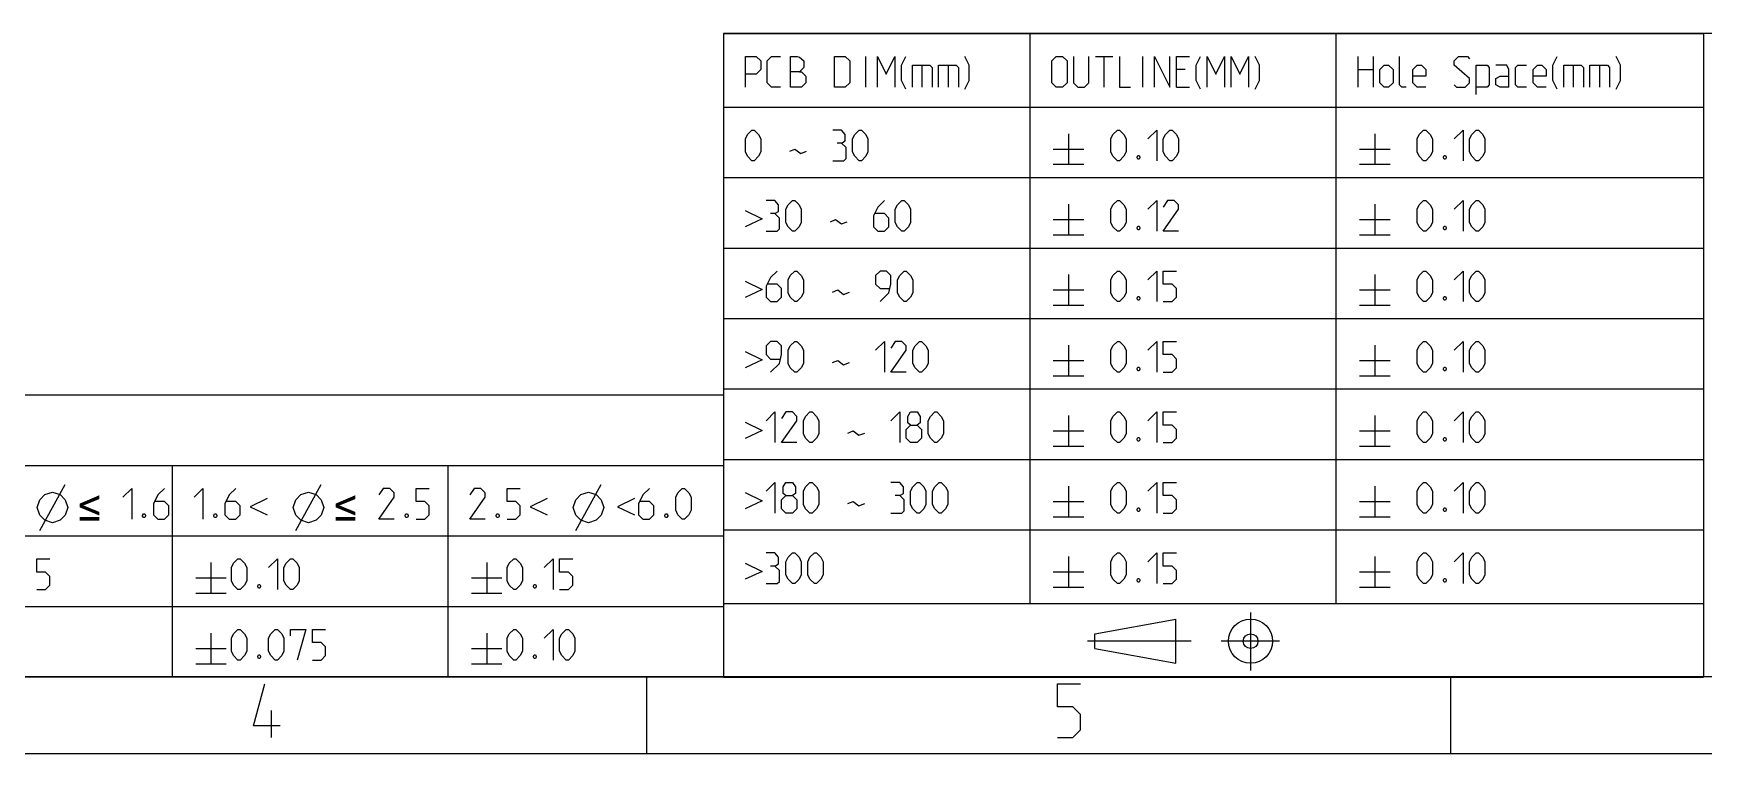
# Model space of a CAD drawing. Header units: millimetres. Extents: x 0 to 420, y 0 to 297.
# Drawn here: x 169.9 to 279, y 0 to 47 of the extents above; entities that cross this region are included whole.
import ezdxf

# ---------------------------------------------------------------- set-up
doc = ezdxf.new("R2010")
doc.units = ezdxf.units.MM
doc.header["$LTSCALE"] = 23.1
doc.linetypes.add('CENTER', pattern=[0.6, 0.375, -0.075, 0.075, -0.075])
doc.layers.get('0').update_dxf_attribs({"linetype": 'CONTINUOUS'})
doc.layers.add('DEFAULT_1', color=7, linetype='CENTER')

# ---------------------------------------------------------------- blocks, each defined once
blk = doc.blocks.new('1ST_ANG_BL0', base_point=(245.04, 7.32))
at = {"color": 7}
for p, q in [((239.26, 7.82), (244.54, 8.78)), ((244.54, 5.9), (244.54, 8.78)), ((239.26, 6.86), (239.26, 7.82)), ((239.26, 6.86), (244.54, 5.9))]:
    blk.add_line(p, q, dxfattribs=at)
for radius in [1.44, 0.48]:
    blk.add_circle((249.42, 7.34), radius, dxfattribs=at)
at = {"layer": 'DEFAULT_1', "color": 2, "linetype": 'CENTER'}
for p, q in [((249.42, 9.22), (249.42, 5.42)), ((245.55, 7.34), (238.78, 7.34)), ((251.3, 7.34), (247.5, 7.34))]:
    blk.add_line(p, q, dxfattribs=at)

msp = doc.modelspace()

# ---------------------------------------------------------------- linework, layer by layer
at = {"color": 2}
for p, q in [((214.9964, 46.9943), (278.9964, 46.9943)), ((214.9964, 46.9943), (214.9964, 4.9943)), ((234.9964, 46.9943), (234.9964, 9.7943)), ((254.9964, 46.9943), (254.9964, 9.7943)), ((278.9964, 46.9943), (278.9964, 4.9943)), ((224.2916, 43.4943), (224.2916, 45.4943)), ((227.9583, 44.9229), (227.9583, 43.4943)), ((229.6726, 44.9229), (229.6726, 43.4943)), ((239.2916, 45.4943), (240.4345, 45.4943)), ((239.8631, 43.4943), (239.8631, 45.4943)), ((242.3869, 43.4943), (242.3869, 45.4943)), ((256.4345, 43.4943), (256.4345, 45.4943)), ((257.4345, 45.4943), (257.4345, 43.4943)), ((270.4821, 44.9229), (270.4821, 43.4943)), ((272.1964, 44.9229), (272.1964, 43.4943)), ((245.1488, 44.6372), (244.5774, 44.6372)), ((256.4345, 44.6372), (257.4345, 44.6372)), ((244.5774, 43.4943), (245.4345, 43.4943)), ((214.9964, 42.1943), (278.9964, 42.1943)), ((237.5297, 40.4562), (237.5297, 38.4562)), ((257.5297, 40.4562), (257.5297, 38.4562)), ((236.5297, 39.4562), (238.5297, 39.4562)), ((256.5297, 39.4562), (258.5297, 39.4562)), ((236.5297, 38.4562), (238.5297, 38.4562)), ((256.5297, 38.4562), (258.5297, 38.4562)), ((214.9964, 37.5943), (278.9964, 37.5943)), ((237.5297, 35.8562), (237.5297, 33.8562)), ((257.5297, 35.8562), (257.5297, 33.8562)), ((236.5297, 34.8562), (238.5297, 34.8562)), ((236.5297, 33.8562), (238.5297, 33.8562)), ((256.5297, 34.8562), (258.5297, 34.8562)), ((256.5297, 33.8562), (258.5297, 33.8562)), ((214.9964, 32.9943), (278.9964, 32.9943)), ((237.5297, 31.2562), (237.5297, 29.2562)), ((257.5297, 31.2562), (257.5297, 29.2562)), ((236.5297, 30.2562), (238.5297, 30.2562)), ((256.5297, 30.2562), (258.5297, 30.2562)), ((214.9964, 28.3943), (278.9964, 28.3943)), ((236.5297, 29.2562), (238.5297, 29.2562)), ((256.5297, 29.2562), (258.5297, 29.2562)), ((237.5297, 26.6562), (237.5297, 24.6562)), ((257.5297, 26.6562), (257.5297, 24.6562)), ((236.5297, 25.6562), (238.5297, 25.6562)), ((256.5297, 25.6562), (258.5297, 25.6562)), ((236.5297, 24.6562), (238.5297, 24.6562)), ((256.5297, 24.6562), (258.5297, 24.6562)), ((128.0105, 23.4059), (215.0105, 23.4059)), ((214.9964, 23.7943), (278.9964, 23.7943)), ((215.0105, 23.4059), (215.0105, 5.0059)), ((237.5297, 22.0562), (237.5297, 20.0562)), ((257.5297, 22.0562), (257.5297, 20.0562)), ((236.5297, 21.0562), (238.5297, 21.0562)), ((256.5297, 21.0562), (258.5297, 21.0562)), ((236.5297, 20.0562), (238.5297, 20.0562)), ((256.5297, 20.0562), (258.5297, 20.0562)), ((128.0105, 18.8059), (215.0105, 18.8059)), ((179.0105, 18.8059), (179.0105, 5.0059)), ((197.0105, 18.8059), (197.0105, 5.0059)), ((214.9964, 19.1943), (278.9964, 19.1943)), ((170.3582, 14.5678), (172.0248, 17.5678)), ((187.0724, 14.5678), (188.7391, 17.5678)), ((205.3581, 14.5678), (207.0248, 17.5678)), ((237.5297, 17.4562), (237.5297, 15.4562)), ((257.5297, 17.4562), (257.5297, 15.4562)), ((236.5297, 16.4562), (238.5297, 16.4562)), ((256.5297, 16.4562), (258.5297, 16.4562)), ((236.5297, 15.4562), (238.5297, 15.4562)), ((256.5297, 15.4562), (258.5297, 15.4562)), ((128.0105, 14.2059), (215.0105, 14.2059)), ((214.9964, 14.5943), (278.9964, 14.5943)), ((181.5439, 12.4678), (181.5439, 10.4678)), ((199.5439, 12.4678), (199.5439, 10.4678)), ((237.5297, 12.8562), (237.5297, 10.8562)), ((257.5297, 12.8562), (257.5297, 10.8562)), ((180.5439, 11.4678), (182.5439, 11.4678)), ((198.5439, 11.4678), (200.5439, 11.4678)), ((236.5297, 11.8562), (238.5297, 11.8562)), ((256.5297, 11.8562), (258.5297, 11.8562)), ((180.5439, 10.4678), (182.5439, 10.4678)), ((198.5439, 10.4678), (200.5439, 10.4678)), ((236.5297, 10.8562), (238.5297, 10.8562)), ((256.5297, 10.8562), (258.5297, 10.8562)), ((128.0105, 9.6059), (215.0105, 9.6059)), ((214.9964, 9.7943), (278.9964, 9.7943)), ((181.5439, 7.8678), (181.5439, 5.8678)), ((199.5439, 7.8678), (199.5439, 5.8678)), ((180.5439, 6.8678), (182.5439, 6.8678)), ((198.5439, 6.8678), (200.5439, 6.8678)), ((180.5439, 5.8678), (182.5439, 5.8678)), ((198.5439, 5.8678), (200.5439, 5.8678)), ((128.0105, 5.0059), (215.0105, 5.0059)), ((210, 0), (210, 5)), ((214.9964, 4.9943), (278.9964, 4.9943)), ((262.5, 0), (262.5, 5)), ((185.4853, 1.0553), (185.4853, 2.8053)), ((0, 0), (420, 0))]:
    msp.add_line(p, q, dxfattribs=at)
at = {"color": 7}
for p, q in [((415, 47), (215, 47)), ((215, 47), (215, 5)), ((415, 5), (25, 5))]:
    msp.add_line(p, q, dxfattribs=at)
at = {"color": 2}
for points in [[(216.4345, 43.4943), (216.4345, 45.4943), (217.1488, 45.4943), (217.4345, 45.2086), (217.4345, 44.6372), (217.1488, 44.3515), (216.4345, 44.3515)], [(218.7202, 43.4943), (218.1488, 43.4943), (217.8631, 43.78), (217.8631, 45.2086), (218.1488, 45.4943), (218.7202, 45.4943)], [(219.3869, 43.4943), (219.3869, 45.4943), (219.8154, 45.4943), (219.9583, 45.4467), (220.244, 45.2086), (220.244, 44.78), (219.9583, 44.4943), (219.3869, 44.4943)], [(222.244, 43.4943), (222.244, 45.4943), (222.9583, 45.4943), (223.244, 45.2086), (223.244, 43.78), (222.9583, 43.4943), (222.244, 43.4943)], [(225.0535, 43.4943), (225.0535, 45.4943), (225.625, 44.3515), (226.1964, 45.4943), (226.1964, 43.4943)], [(226.9107, 43.3515), (226.625, 43.9229), (226.625, 44.9229), (226.9107, 45.4943)], [(227.3393, 43.4943), (227.3393, 44.9229), (228.4821, 44.9229), (228.625, 44.78), (228.625, 43.4943)], [(229.0535, 43.4943), (229.0535, 44.9229), (230.1964, 44.9229), (230.3393, 44.78), (230.3393, 43.4943)], [(230.7678, 43.3515), (231.0535, 43.9229), (231.0535, 44.9229), (230.7678, 45.4943)], [(236.4345, 43.78), (236.4345, 45.2086), (236.7202, 45.4943), (237.1488, 45.4943), (237.4345, 45.2086), (237.4345, 43.78), (237.1488, 43.4943), (236.7202, 43.4943), (236.4345, 43.78)], [(237.8631, 45.4943), (237.8631, 43.78), (238.1488, 43.4943), (238.5774, 43.4943), (238.8631, 43.78), (238.8631, 45.4943)], [(240.8631, 45.4943), (240.8631, 43.4943), (241.5773, 43.4943)], [(243.1488, 43.4943), (243.1488, 45.4943), (244.1488, 43.4943), (244.1488, 45.4943)], [(244.5774, 43.4943), (244.5774, 45.4943), (245.4345, 45.4943)], [(246.1488, 43.3515), (245.8631, 43.9229), (245.8631, 44.9229), (246.1488, 45.4943)], [(246.5773, 43.4943), (246.5773, 45.4943), (247.1488, 44.3515), (247.7202, 45.4943), (247.7202, 43.4943)], [(248.1488, 43.4943), (248.1488, 45.4943), (248.7202, 44.3515), (249.2916, 45.4943), (249.2916, 43.4943)], [(249.7202, 43.3515), (250.0059, 43.9229), (250.0059, 44.9229), (249.7202, 45.4943)], [(257.8631, 43.78), (257.8631, 44.6372), (258.1488, 44.9229), (258.4345, 44.9229), (258.7202, 44.6372), (258.7202, 43.78), (258.4345, 43.4943), (258.1488, 43.4943), (257.8631, 43.78)], [(259.5774, 43.4943), (259.2916, 43.4943), (259.1488, 43.6372), (259.1488, 45.4943)], [(260.8631, 43.4943), (260.2916, 43.4943), (260.0059, 43.78), (260.0059, 44.6372), (260.2916, 44.9229), (260.5773, 44.9229), (260.8631, 44.6372), (260.8631, 44.2086), (260.0059, 44.2086)], [(262.7202, 43.6372), (262.8631, 43.4943), (263.4345, 43.4943), (263.7202, 43.78), (263.7202, 44.0658), (262.7202, 44.9229), (262.7202, 45.2086), (263.0059, 45.4943), (263.5774, 45.4943), (263.7202, 45.3515)], [(264.1488, 43.0181), (264.1488, 44.9229), (264.8631, 44.9229), (265.0059, 44.78), (265.0059, 43.6372), (264.8631, 43.4943), (264.1488, 43.4943)], [(266.2916, 43.4943), (266.2916, 44.6372), (266.1488, 44.9229), (265.4345, 44.9229)], [(267.4345, 43.4943), (266.8631, 43.4943), (266.7202, 43.6372), (266.7202, 44.78), (266.8631, 44.9229), (267.4345, 44.9229)], [(268.7202, 43.4943), (268.1488, 43.4943), (267.863, 43.78), (267.863, 44.6372), (268.1488, 44.9229), (268.4345, 44.9229), (268.7202, 44.6372), (268.7202, 44.2086), (267.863, 44.2086)], [(269.4345, 43.3515), (269.1488, 43.9229), (269.1488, 44.9229), (269.4345, 45.4943)], [(269.8631, 43.4943), (269.8631, 44.9229), (271.0059, 44.9229), (271.1488, 44.78), (271.1488, 43.4943)], [(271.5773, 43.4943), (271.5773, 44.9229), (272.7202, 44.9229), (272.8631, 44.78), (272.8631, 43.4943)], [(273.2916, 43.3515), (273.5773, 43.9229), (273.5773, 44.9229), (273.2916, 45.4943)], [(219.9583, 44.4943), (220.1011, 44.4943), (220.3869, 44.2086), (220.3869, 43.78), (220.1011, 43.4943), (219.3869, 43.4943)], [(266.2916, 43.4943), (265.7202, 43.4943), (265.4345, 43.6372), (265.4345, 44.0658), (265.7202, 44.2086), (266.2916, 44.2086)], [(216.4345, 39.2658), (216.4345, 40.1229), (216.5773, 40.4086), (216.8631, 40.6943), (217.0059, 40.6943), (217.2916, 40.4086), (217.4345, 40.1229), (217.4345, 39.2658), (217.2916, 38.98), (217.0059, 38.6943), (216.8631, 38.6943), (216.5773, 38.98), (216.4345, 39.2658)], [(222.7202, 39.8372), (222.9583, 39.98), (222.9583, 40.4086), (222.7202, 40.6943), (222.1488, 40.6943)], [(223.4345, 39.2658), (223.4345, 40.1229), (223.5774, 40.4086), (223.8631, 40.6943), (224.0059, 40.6943), (224.2916, 40.4086), (224.4345, 40.1229), (224.4345, 39.2658), (224.2916, 38.98), (224.0059, 38.6943), (223.8631, 38.6943), (223.5774, 38.98), (223.4345, 39.2658)], [(240.2916, 39.2658), (240.2916, 40.1229), (240.4345, 40.4086), (240.7202, 40.6943), (240.8631, 40.6943), (241.1488, 40.4086), (241.2916, 40.1229), (241.2916, 39.2658), (241.1488, 38.98), (240.8631, 38.6943), (240.7202, 38.6943), (240.4345, 38.98), (240.2916, 39.2658)], [(242.7202, 40.1229), (243.2916, 40.6943), (243.2916, 38.6943)], [(243.7202, 39.2658), (243.7202, 40.1229), (243.8631, 40.4086), (244.1488, 40.6943), (244.2916, 40.6943), (244.5774, 40.4086), (244.7202, 40.1229), (244.7202, 39.2658), (244.5774, 38.98), (244.2916, 38.6943), (244.1488, 38.6943), (243.8631, 38.98), (243.7202, 39.2658)], [(260.2916, 39.2658), (260.2916, 40.1229), (260.4345, 40.4086), (260.7202, 40.6943), (260.8631, 40.6943), (261.1488, 40.4086), (261.2916, 40.1229), (261.2916, 39.2658), (261.1488, 38.98), (260.8631, 38.6943), (260.7202, 38.6943), (260.4345, 38.98), (260.2916, 39.2658)], [(262.7202, 40.1229), (263.2916, 40.6943), (263.2916, 38.6943)], [(263.7202, 39.2658), (263.7202, 40.1229), (263.8631, 40.4086), (264.1488, 40.6943), (264.2916, 40.6943), (264.5773, 40.4086), (264.7202, 40.1229), (264.7202, 39.2658), (264.5773, 38.98), (264.2916, 38.6943), (264.1488, 38.6943), (263.8631, 38.98), (263.7202, 39.2658)], [(219.3393, 39.3134), (219.6726, 39.4562), (220.0535, 39.1705), (220.4345, 39.3134)], [(222.1488, 38.6943), (222.8631, 38.6943), (223.0059, 38.8372), (223.0059, 39.5515), (222.7202, 39.8372), (222.4345, 39.8372)], [(242.1488, 39.0277), (242.1964, 38.9324), (242.1964, 38.8848), (242.1488, 38.7896), (242.0535, 38.7896), (242.0059, 38.8848), (242.0059, 38.9324), (242.0535, 39.0277), (242.1488, 39.0277)], [(262.1488, 39.0277), (262.1964, 38.9324), (262.1964, 38.8848), (262.1488, 38.7896), (262.0535, 38.7896), (262.0059, 38.8848), (262.0059, 38.9324), (262.0535, 39.0277), (262.1488, 39.0277)], [(218.3678, 35.2372), (218.6059, 35.38), (218.6059, 35.8086), (218.3678, 36.0943), (217.7964, 36.0943)], [(219.0821, 34.6658), (219.0821, 35.5229), (219.225, 35.8086), (219.5107, 36.0943), (219.6535, 36.0943), (219.9392, 35.8086), (220.0821, 35.5229), (220.0821, 34.6658), (219.9392, 34.38), (219.6535, 34.0943), (219.5107, 34.0943), (219.225, 34.38), (219.0821, 34.6658)], [(225.5107, 36.0943), (225.0821, 35.6658), (224.7964, 35.0943), (224.7964, 34.38), (225.0821, 34.0943), (225.5107, 34.0943), (225.7964, 34.38), (225.7964, 34.9515), (225.5107, 35.2372), (224.8916, 35.2372)], [(226.225, 34.6658), (226.225, 35.5229), (226.3678, 35.8086), (226.6535, 36.0943), (226.7964, 36.0943), (227.0821, 35.8086), (227.225, 35.5229), (227.225, 34.6658), (227.0821, 34.38), (226.7964, 34.0943), (226.6535, 34.0943), (226.3678, 34.38), (226.225, 34.6658)], [(240.2916, 34.6658), (240.2916, 35.5229), (240.4345, 35.8086), (240.7202, 36.0943), (240.8631, 36.0943), (241.1488, 35.8086), (241.2916, 35.5229), (241.2916, 34.6658), (241.1488, 34.38), (240.8631, 34.0943), (240.7202, 34.0943), (240.4345, 34.38), (240.2916, 34.6658)], [(242.7202, 35.5229), (243.2916, 36.0943), (243.2916, 34.0943)], [(244.7202, 34.0943), (243.7202, 34.0943), (244.7202, 35.5229), (244.7202, 35.8086), (244.4345, 36.0943), (244.0059, 36.0943), (243.7202, 35.6658)], [(260.2916, 34.6658), (260.2916, 35.5229), (260.4345, 35.8086), (260.7202, 36.0943), (260.8631, 36.0943), (261.1488, 35.8086), (261.2916, 35.5229), (261.2916, 34.6658), (261.1488, 34.38), (260.8631, 34.0943), (260.7202, 34.0943), (260.4345, 34.38), (260.2916, 34.6658)], [(262.7202, 35.5229), (263.2916, 36.0943), (263.2916, 34.0943)], [(263.7202, 34.6658), (263.7202, 35.5229), (263.8631, 35.8086), (264.1488, 36.0943), (264.2916, 36.0943), (264.5773, 35.8086), (264.7202, 35.5229), (264.7202, 34.6658), (264.5773, 34.38), (264.2916, 34.0943), (264.1488, 34.0943), (263.8631, 34.38), (263.7202, 34.6658)], [(216.425, 35.4369), (217.5297, 34.8885), (216.425, 34.3724)], [(217.7964, 34.0943), (218.5107, 34.0943), (218.6535, 34.2372), (218.6535, 34.9515), (218.3678, 35.2372), (218.0821, 35.2372)], [(221.9869, 34.7134), (222.3202, 34.8562), (222.7012, 34.5705), (223.0821, 34.7134)], [(242.1488, 34.4277), (242.1964, 34.3324), (242.1964, 34.2848), (242.1488, 34.1896), (242.0535, 34.1896), (242.0059, 34.2848), (242.0059, 34.3324), (242.0535, 34.4277), (242.1488, 34.4277)], [(262.1488, 34.4277), (262.1964, 34.3324), (262.1964, 34.2848), (262.1488, 34.1896), (262.0535, 34.1896), (262.0059, 34.2848), (262.0059, 34.3324), (262.0535, 34.4277), (262.1488, 34.4277)], [(216.425, 30.8369), (217.5297, 30.2885), (216.425, 29.7724)], [(218.5107, 31.4943), (218.0821, 31.0658), (217.7964, 30.4943), (217.7964, 29.78), (218.0821, 29.4943), (218.5107, 29.4943), (218.7964, 29.78), (218.7964, 30.3515), (218.5107, 30.6372), (217.8916, 30.6372)], [(219.225, 30.0658), (219.225, 30.9229), (219.3678, 31.2086), (219.6535, 31.4943), (219.7964, 31.4943), (220.0821, 31.2086), (220.225, 30.9229), (220.225, 30.0658), (220.0821, 29.78), (219.7964, 29.4943), (219.6535, 29.4943), (219.3678, 29.78), (219.225, 30.0658)], [(225.225, 29.4943), (225.7964, 30.0658), (225.9393, 30.6372), (225.9393, 31.2086), (225.6535, 31.4943), (225.225, 31.4943), (224.9392, 31.2086), (224.9392, 30.6372), (225.225, 30.3515), (225.844, 30.3515)], [(226.3678, 30.0658), (226.3678, 30.9229), (226.5107, 31.2086), (226.7964, 31.4943), (226.9392, 31.4943), (227.225, 31.2086), (227.3678, 30.9229), (227.3678, 30.0658), (227.225, 29.78), (226.9392, 29.4943), (226.7964, 29.4943), (226.5107, 29.78), (226.3678, 30.0658)], [(240.2916, 30.0658), (240.2916, 30.9229), (240.4345, 31.2086), (240.7202, 31.4943), (240.8631, 31.4943), (241.1488, 31.2086), (241.2916, 30.9229), (241.2916, 30.0658), (241.1488, 29.78), (240.8631, 29.4943), (240.7202, 29.4943), (240.4345, 29.78), (240.2916, 30.0658)], [(242.7202, 30.9229), (243.2916, 31.4943), (243.2916, 29.4943)], [(243.7202, 29.4943), (244.2916, 29.4943), (244.5774, 29.78), (244.5774, 30.3515), (244.2916, 30.6372), (243.7202, 30.6372), (243.7202, 31.4943), (244.5774, 31.4943)], [(260.2916, 30.0658), (260.2916, 30.9229), (260.4345, 31.2086), (260.7202, 31.4943), (260.8631, 31.4943), (261.1488, 31.2086), (261.2916, 30.9229), (261.2916, 30.0658), (261.1488, 29.78), (260.8631, 29.4943), (260.7202, 29.4943), (260.4345, 29.78), (260.2916, 30.0658)], [(262.7202, 30.9229), (263.2916, 31.4943), (263.2916, 29.4943)], [(263.7202, 30.0658), (263.7202, 30.9229), (263.8631, 31.2086), (264.1488, 31.4943), (264.2916, 31.4943), (264.5773, 31.2086), (264.7202, 30.9229), (264.7202, 30.0658), (264.5773, 29.78), (264.2916, 29.4943), (264.1488, 29.4943), (263.8631, 29.78), (263.7202, 30.0658)], [(222.1297, 30.1134), (222.4631, 30.2562), (222.844, 29.9705), (223.225, 30.1134)], [(242.1488, 29.8277), (242.1964, 29.7324), (242.1964, 29.6848), (242.1488, 29.5896), (242.0535, 29.5896), (242.0059, 29.6848), (242.0059, 29.7324), (242.0535, 29.8277), (242.1488, 29.8277)], [(262.1488, 29.8277), (262.1964, 29.7324), (262.1964, 29.6848), (262.1488, 29.5896), (262.0535, 29.5896), (262.0059, 29.6848), (262.0059, 29.7324), (262.0535, 29.8277), (262.1488, 29.8277)], [(216.425, 26.2369), (217.5297, 25.6885), (216.425, 25.1724)], [(218.0821, 24.8943), (218.6535, 25.4658), (218.7964, 26.0372), (218.7964, 26.6086), (218.5107, 26.8943), (218.0821, 26.8943), (217.7964, 26.6086), (217.7964, 26.0372), (218.0821, 25.7515), (218.7012, 25.7515)], [(219.225, 25.4658), (219.225, 26.3229), (219.3678, 26.6086), (219.6535, 26.8943), (219.7964, 26.8943), (220.0821, 26.6086), (220.225, 26.3229), (220.225, 25.4658), (220.0821, 25.18), (219.7964, 24.8943), (219.6535, 24.8943), (219.3678, 25.18), (219.225, 25.4658)], [(224.9392, 26.3229), (225.5107, 26.8943), (225.5107, 24.8943)], [(226.9392, 24.8943), (225.9393, 24.8943), (226.9392, 26.3229), (226.9392, 26.6086), (226.6535, 26.8943), (226.225, 26.8943), (225.9393, 26.4658)], [(227.3678, 25.4658), (227.3678, 26.3229), (227.5107, 26.6086), (227.7964, 26.8943), (227.9393, 26.8943), (228.225, 26.6086), (228.3678, 26.3229), (228.3678, 25.4658), (228.225, 25.18), (227.9393, 24.8943), (227.7964, 24.8943), (227.5107, 25.18), (227.3678, 25.4658)], [(240.2916, 25.4658), (240.2916, 26.3229), (240.4345, 26.6086), (240.7202, 26.8943), (240.8631, 26.8943), (241.1488, 26.6086), (241.2916, 26.3229), (241.2916, 25.4658), (241.1488, 25.18), (240.8631, 24.8943), (240.7202, 24.8943), (240.4345, 25.18), (240.2916, 25.4658)], [(242.7202, 26.3229), (243.2916, 26.8943), (243.2916, 24.8943)], [(243.7202, 24.8943), (244.2916, 24.8943), (244.5774, 25.18), (244.5774, 25.7515), (244.2916, 26.0372), (243.7202, 26.0372), (243.7202, 26.8943), (244.5774, 26.8943)], [(260.2916, 25.4658), (260.2916, 26.3229), (260.4345, 26.6086), (260.7202, 26.8943), (260.8631, 26.8943), (261.1488, 26.6086), (261.2916, 26.3229), (261.2916, 25.4658), (261.1488, 25.18), (260.8631, 24.8943), (260.7202, 24.8943), (260.4345, 25.18), (260.2916, 25.4658)], [(262.7202, 26.3229), (263.2916, 26.8943), (263.2916, 24.8943)], [(263.7202, 25.4658), (263.7202, 26.3229), (263.8631, 26.6086), (264.1488, 26.8943), (264.2916, 26.8943), (264.5773, 26.6086), (264.7202, 26.3229), (264.7202, 25.4658), (264.5773, 25.18), (264.2916, 24.8943), (264.1488, 24.8943), (263.8631, 25.18), (263.7202, 25.4658)], [(222.1297, 25.5134), (222.4631, 25.6562), (222.844, 25.3705), (223.225, 25.5134)], [(242.1488, 25.2277), (242.1964, 25.1324), (242.1964, 25.0848), (242.1488, 24.9896), (242.0535, 24.9896), (242.0059, 25.0848), (242.0059, 25.1324), (242.0535, 25.2277), (242.1488, 25.2277)], [(262.1488, 25.2277), (262.1964, 25.1324), (262.1964, 25.0848), (262.1488, 24.9896), (262.0535, 24.9896), (262.0059, 25.0848), (262.0059, 25.1324), (262.0535, 25.2277), (262.1488, 25.2277)], [(217.7964, 21.7229), (218.3678, 22.2943), (218.3678, 20.2943)], [(219.7964, 20.2943), (218.7964, 20.2943), (219.7964, 21.7229), (219.7964, 22.0086), (219.5107, 22.2943), (219.0821, 22.2943), (218.7964, 21.8658)], [(220.225, 20.8658), (220.225, 21.7229), (220.3678, 22.0086), (220.6535, 22.2943), (220.7964, 22.2943), (221.0821, 22.0086), (221.225, 21.7229), (221.225, 20.8658), (221.0821, 20.58), (220.7964, 20.2943), (220.6535, 20.2943), (220.3678, 20.58), (220.225, 20.8658)], [(225.9393, 21.7229), (226.5107, 22.2943), (226.5107, 20.2943)], [(227.225, 21.4372), (227.0345, 21.58), (227.0345, 22.0086), (227.225, 22.2943), (227.6535, 22.2943), (227.844, 22.0086), (227.844, 21.58), (227.6535, 21.4372), (227.9393, 21.1515), (227.9393, 20.58), (227.6535, 20.2943), (227.225, 20.2943), (226.9392, 20.58)], [(228.3678, 20.8658), (228.3678, 21.7229), (228.5107, 22.0086), (228.7964, 22.2943), (228.9392, 22.2943), (229.225, 22.0086), (229.3678, 21.7229), (229.3678, 20.8658), (229.225, 20.58), (228.9392, 20.2943), (228.7964, 20.2943), (228.5107, 20.58), (228.3678, 20.8658)], [(240.2916, 20.8658), (240.2916, 21.7229), (240.4345, 22.0086), (240.7202, 22.2943), (240.8631, 22.2943), (241.1488, 22.0086), (241.2916, 21.7229), (241.2916, 20.8658), (241.1488, 20.58), (240.8631, 20.2943), (240.7202, 20.2943), (240.4345, 20.58), (240.2916, 20.8658)], [(242.7202, 21.7229), (243.2916, 22.2943), (243.2916, 20.2943)], [(243.7202, 20.2943), (244.2916, 20.2943), (244.5774, 20.58), (244.5774, 21.1515), (244.2916, 21.4372), (243.7202, 21.4372), (243.7202, 22.2943), (244.5774, 22.2943)], [(260.2916, 20.8658), (260.2916, 21.7229), (260.4345, 22.0086), (260.7202, 22.2943), (260.8631, 22.2943), (261.1488, 22.0086), (261.2916, 21.7229), (261.2916, 20.8658), (261.1488, 20.58), (260.8631, 20.2943), (260.7202, 20.2943), (260.4345, 20.58), (260.2916, 20.8658)], [(262.7202, 21.7229), (263.2916, 22.2943), (263.2916, 20.2943)], [(263.7202, 20.8658), (263.7202, 21.7229), (263.8631, 22.0086), (264.1488, 22.2943), (264.2916, 22.2943), (264.5773, 22.0086), (264.7202, 21.7229), (264.7202, 20.8658), (264.5773, 20.58), (264.2916, 20.2943), (264.1488, 20.2943), (263.8631, 20.58), (263.7202, 20.8658)], [(216.425, 21.6369), (217.5297, 21.0885), (216.425, 20.5724)], [(223.1297, 20.9134), (223.4631, 21.0562), (223.844, 20.7705), (224.225, 20.9134)], [(226.9392, 20.58), (226.9392, 21.1515), (227.225, 21.4372), (227.6535, 21.4372)], [(242.1488, 20.6277), (242.1964, 20.5324), (242.1964, 20.4848), (242.1488, 20.3896), (242.0535, 20.3896), (242.0059, 20.4848), (242.0059, 20.5324), (242.0535, 20.6277), (242.1488, 20.6277)], [(262.1488, 20.6277), (262.1964, 20.5324), (262.1964, 20.4848), (262.1488, 20.3896), (262.0535, 20.3896), (262.0059, 20.4848), (262.0059, 20.5324), (262.0535, 20.6277), (262.1488, 20.6277)], [(217.7964, 17.1229), (218.3678, 17.6943), (218.3678, 15.6943)], [(219.0821, 16.8372), (218.8916, 16.98), (218.8916, 17.4086), (219.0821, 17.6943), (219.5107, 17.6943), (219.7011, 17.4086), (219.7011, 16.98), (219.5107, 16.8372), (219.7964, 16.5515), (219.7964, 15.98), (219.5107, 15.6943), (219.0821, 15.6943), (218.7964, 15.98)], [(220.225, 16.2658), (220.225, 17.1229), (220.3678, 17.4086), (220.6535, 17.6943), (220.7964, 17.6943), (221.0821, 17.4086), (221.225, 17.1229), (221.225, 16.2658), (221.0821, 15.98), (220.7964, 15.6943), (220.6535, 15.6943), (220.3678, 15.98), (220.225, 16.2658)], [(226.5107, 16.8372), (226.7488, 16.98), (226.7488, 17.4086), (226.5107, 17.6943), (225.9393, 17.6943)], [(227.225, 16.2658), (227.225, 17.1229), (227.3678, 17.4086), (227.6535, 17.6943), (227.7964, 17.6943), (228.0821, 17.4086), (228.225, 17.1229), (228.225, 16.2658), (228.0821, 15.98), (227.7964, 15.6943), (227.6535, 15.6943), (227.3678, 15.98), (227.225, 16.2658)], [(228.6535, 16.2658), (228.6535, 17.1229), (228.7964, 17.4086), (229.0821, 17.6943), (229.225, 17.6943), (229.5107, 17.4086), (229.6535, 17.1229), (229.6535, 16.2658), (229.5107, 15.98), (229.225, 15.6943), (229.0821, 15.6943), (228.7964, 15.98), (228.6535, 16.2658)], [(240.2916, 16.2658), (240.2916, 17.1229), (240.4345, 17.4086), (240.7202, 17.6943), (240.8631, 17.6943), (241.1488, 17.4086), (241.2916, 17.1229), (241.2916, 16.2658), (241.1488, 15.98), (240.8631, 15.6943), (240.7202, 15.6943), (240.4345, 15.98), (240.2916, 16.2658)], [(242.7202, 17.1229), (243.2916, 17.6943), (243.2916, 15.6943)], [(243.7202, 15.6943), (244.2916, 15.6943), (244.5774, 15.98), (244.5774, 16.5515), (244.2916, 16.8372), (243.7202, 16.8372), (243.7202, 17.6943), (244.5774, 17.6943)], [(260.2916, 16.2658), (260.2916, 17.1229), (260.4345, 17.4086), (260.7202, 17.6943), (260.8631, 17.6943), (261.1488, 17.4086), (261.2916, 17.1229), (261.2916, 16.2658), (261.1488, 15.98), (260.8631, 15.6943), (260.7202, 15.6943), (260.4345, 15.98), (260.2916, 16.2658)], [(262.7202, 17.1229), (263.2916, 17.6943), (263.2916, 15.6943)], [(263.7202, 16.2658), (263.7202, 17.1229), (263.8631, 17.4086), (264.1488, 17.6943), (264.2916, 17.6943), (264.5773, 17.4086), (264.7202, 17.1229), (264.7202, 16.2658), (264.5773, 15.98), (264.2916, 15.6943), (264.1488, 15.6943), (263.8631, 15.98), (263.7202, 16.2658)], [(170.1915, 16.0678), (170.3582, 16.5678), (170.6915, 16.9012), (171.1915, 17.0678), (171.6915, 16.9012), (172.0248, 16.5678), (172.1915, 16.0678), (172.0248, 15.5678), (171.6915, 15.2345), (171.1915, 15.0678), (170.6915, 15.2345), (170.3582, 15.5678), (170.1915, 16.0678)], [(175.7959, 16.7345), (176.3673, 17.3059), (176.3673, 15.3059)], [(178.5102, 17.3059), (178.0816, 16.8774), (177.7959, 16.3059), (177.7959, 15.5917), (178.0816, 15.3059), (178.5102, 15.3059), (178.7959, 15.5917), (178.7959, 16.1631), (178.5102, 16.4488), (177.8911, 16.4488)], [(180.4486, 16.7345), (181.0201, 17.3059), (181.0201, 15.3059)], [(183.1629, 17.3059), (182.7343, 16.8774), (182.4486, 16.3059), (182.4486, 15.5917), (182.7343, 15.3059), (183.1629, 15.3059), (183.4486, 15.5917), (183.4486, 16.1631), (183.1629, 16.4488), (182.5439, 16.4488)], [(185.2105, 16.6485), (184.1058, 16.1001), (185.2105, 15.584)], [(186.9058, 16.0678), (187.0724, 16.5678), (187.4058, 16.9012), (187.9058, 17.0678), (188.4058, 16.9012), (188.7391, 16.5678), (188.9058, 16.0678), (188.7391, 15.5678), (188.4058, 15.2345), (187.9058, 15.0678), (187.4058, 15.2345), (187.0724, 15.5678), (186.9058, 16.0678)], [(193.5102, 15.3059), (192.5102, 15.3059), (193.5102, 16.7345), (193.5102, 17.0202), (193.2245, 17.3059), (192.7959, 17.3059), (192.5102, 16.8774)], [(194.9387, 15.3059), (195.5102, 15.3059), (195.7959, 15.5917), (195.7959, 16.1631), (195.5102, 16.4488), (194.9387, 16.4488), (194.9387, 17.3059), (195.7959, 17.3059)], [(199.4486, 15.3059), (198.4486, 15.3059), (199.4486, 16.7345), (199.4486, 17.0202), (199.1629, 17.3059), (198.7343, 17.3059), (198.4486, 16.8774)], [(200.8772, 15.3059), (201.4486, 15.3059), (201.7343, 15.5917), (201.7343, 16.1631), (201.4486, 16.4488), (200.8772, 16.4488), (200.8772, 17.3059), (201.7343, 17.3059)], [(203.4962, 16.6485), (202.3915, 16.1001), (203.4962, 15.584)], [(205.1915, 16.0678), (205.3581, 16.5678), (205.6915, 16.9012), (206.1915, 17.0678), (206.6915, 16.9012), (207.0248, 16.5678), (207.1915, 16.0678), (207.0248, 15.5678), (206.6915, 15.2345), (206.1915, 15.0678), (205.6915, 15.2345), (205.3581, 15.5678), (205.1915, 16.0678)], [(209.1915, 16.6485), (208.0867, 16.1001), (209.1915, 15.584)], [(210.1724, 17.3059), (209.7439, 16.8774), (209.4581, 16.3059), (209.4581, 15.5917), (209.7439, 15.3059), (210.1724, 15.3059), (210.4582, 15.5917), (210.4582, 16.1631), (210.1724, 16.4488), (209.5534, 16.4488)], [(211.8867, 15.8774), (211.8867, 16.7345), (212.0296, 17.0202), (212.3153, 17.3059), (212.4582, 17.3059), (212.7439, 17.0202), (212.8867, 16.7345), (212.8867, 15.8774), (212.7439, 15.5917), (212.4582, 15.3059), (212.3153, 15.3059), (212.0296, 15.5917), (211.8867, 15.8774)], [(216.425, 17.0369), (217.5297, 16.4885), (216.425, 15.9724)], [(218.7964, 15.98), (218.7964, 16.5515), (219.0821, 16.8372), (219.5107, 16.8372)], [(223.1297, 16.3134), (223.4631, 16.4562), (223.844, 16.1705), (224.225, 16.3134)], [(225.9393, 15.6943), (226.6535, 15.6943), (226.7964, 15.8372), (226.7964, 16.5515), (226.5107, 16.8372), (226.225, 16.8372)], [(177.2245, 15.6393), (177.2721, 15.544), (177.2721, 15.4964), (177.2245, 15.4012), (177.1292, 15.4012), (177.0816, 15.4964), (177.0816, 15.544), (177.1292, 15.6393), (177.2245, 15.6393)], [(181.8772, 15.6393), (181.9248, 15.544), (181.9248, 15.4964), (181.8772, 15.4012), (181.782, 15.4012), (181.7343, 15.4964), (181.7343, 15.544), (181.782, 15.6393), (181.8772, 15.6393)], [(194.3673, 15.6393), (194.4149, 15.544), (194.4149, 15.4964), (194.3673, 15.4012), (194.2721, 15.4012), (194.2245, 15.4964), (194.2245, 15.544), (194.2721, 15.6393), (194.3673, 15.6393)], [(200.3058, 15.6393), (200.3534, 15.544), (200.3534, 15.4964), (200.3058, 15.4012), (200.2105, 15.4012), (200.1629, 15.4964), (200.1629, 15.544), (200.2105, 15.6393), (200.3058, 15.6393)], [(211.3153, 15.6393), (211.3629, 15.544), (211.3629, 15.4964), (211.3153, 15.4012), (211.2201, 15.4012), (211.1724, 15.4964), (211.1724, 15.544), (211.2201, 15.6393), (211.3153, 15.6393)], [(242.1488, 16.0277), (242.1964, 15.9324), (242.1964, 15.8848), (242.1488, 15.7896), (242.0535, 15.7896), (242.0059, 15.8848), (242.0059, 15.9324), (242.0535, 16.0277), (242.1488, 16.0277)], [(262.1488, 16.0277), (262.1964, 15.9324), (262.1964, 15.8848), (262.1488, 15.7896), (262.0535, 15.7896), (262.0059, 15.8848), (262.0059, 15.9324), (262.0535, 16.0277), (262.1488, 16.0277)], [(218.3678, 12.2372), (218.6059, 12.38), (218.6059, 12.8086), (218.3678, 13.0943), (217.7964, 13.0943)], [(219.0821, 11.6658), (219.0821, 12.5229), (219.225, 12.8086), (219.5107, 13.0943), (219.6535, 13.0943), (219.9392, 12.8086), (220.0821, 12.5229), (220.0821, 11.6658), (219.9392, 11.38), (219.6535, 11.0943), (219.5107, 11.0943), (219.225, 11.38), (219.0821, 11.6658)], [(220.5107, 11.6658), (220.5107, 12.5229), (220.6535, 12.8086), (220.9393, 13.0943), (221.0821, 13.0943), (221.3678, 12.8086), (221.5107, 12.5229), (221.5107, 11.6658), (221.3678, 11.38), (221.0821, 11.0943), (220.9393, 11.0943), (220.6535, 11.38), (220.5107, 11.6658)], [(240.2916, 11.6658), (240.2916, 12.5229), (240.4345, 12.8086), (240.7202, 13.0943), (240.8631, 13.0943), (241.1488, 12.8086), (241.2916, 12.5229), (241.2916, 11.6658), (241.1488, 11.38), (240.8631, 11.0943), (240.7202, 11.0943), (240.4345, 11.38), (240.2916, 11.6658)], [(242.7202, 12.5229), (243.2916, 13.0943), (243.2916, 11.0943)], [(243.7202, 11.0943), (244.2916, 11.0943), (244.5774, 11.38), (244.5774, 11.9515), (244.2916, 12.2372), (243.7202, 12.2372), (243.7202, 13.0943), (244.5774, 13.0943)], [(260.2916, 11.6658), (260.2916, 12.5229), (260.4345, 12.8086), (260.7202, 13.0943), (260.8631, 13.0943), (261.1488, 12.8086), (261.2916, 12.5229), (261.2916, 11.6658), (261.1488, 11.38), (260.8631, 11.0943), (260.7202, 11.0943), (260.4345, 11.38), (260.2916, 11.6658)], [(262.7202, 12.5229), (263.2916, 13.0943), (263.2916, 11.0943)], [(263.7202, 11.6658), (263.7202, 12.5229), (263.8631, 12.8086), (264.1488, 13.0943), (264.2916, 13.0943), (264.5773, 12.8086), (264.7202, 12.5229), (264.7202, 11.6658), (264.5773, 11.38), (264.2916, 11.0943), (264.1488, 11.0943), (263.8631, 11.38), (263.7202, 11.6658)], [(170.1629, 10.7059), (170.7343, 10.7059), (171.0201, 10.9917), (171.0201, 11.5631), (170.7343, 11.8488), (170.1629, 11.8488), (170.1629, 12.7059), (171.0201, 12.7059)], [(182.8772, 11.2774), (182.8772, 12.1345), (183.0201, 12.4202), (183.3058, 12.7059), (183.4486, 12.7059), (183.7343, 12.4202), (183.8772, 12.1345), (183.8772, 11.2774), (183.7343, 10.9917), (183.4486, 10.7059), (183.3058, 10.7059), (183.0201, 10.9917), (182.8772, 11.2774)], [(185.3058, 12.1345), (185.8772, 12.7059), (185.8772, 10.7059)], [(186.3058, 11.2774), (186.3058, 12.1345), (186.4486, 12.4202), (186.7343, 12.7059), (186.8772, 12.7059), (187.1629, 12.4202), (187.3058, 12.1345), (187.3058, 11.2774), (187.1629, 10.9917), (186.8772, 10.7059), (186.7343, 10.7059), (186.4486, 10.9917), (186.3058, 11.2774)], [(200.8772, 11.2774), (200.8772, 12.1345), (201.0201, 12.4202), (201.3058, 12.7059), (201.4486, 12.7059), (201.7343, 12.4202), (201.8772, 12.1345), (201.8772, 11.2774), (201.7343, 10.9917), (201.4486, 10.7059), (201.3058, 10.7059), (201.0201, 10.9917), (200.8772, 11.2774)], [(203.3058, 12.1345), (203.8772, 12.7059), (203.8772, 10.7059)], [(204.3058, 10.7059), (204.8772, 10.7059), (205.1629, 10.9917), (205.1629, 11.5631), (204.8772, 11.8488), (204.3058, 11.8488), (204.3058, 12.7059), (205.1629, 12.7059)], [(216.425, 12.4369), (217.5297, 11.8885), (216.425, 11.3724)], [(217.7964, 11.0943), (218.5107, 11.0943), (218.6535, 11.2372), (218.6535, 11.9515), (218.3678, 12.2372), (218.0821, 12.2372)], [(184.7343, 11.0393), (184.782, 10.944), (184.782, 10.8964), (184.7343, 10.8012), (184.6391, 10.8012), (184.5915, 10.8964), (184.5915, 10.944), (184.6391, 11.0393), (184.7343, 11.0393)], [(202.7343, 11.0393), (202.782, 10.944), (202.782, 10.8964), (202.7343, 10.8012), (202.6391, 10.8012), (202.5915, 10.8964), (202.5915, 10.944), (202.6391, 11.0393), (202.7343, 11.0393)], [(242.1488, 11.4277), (242.1964, 11.3324), (242.1964, 11.2848), (242.1488, 11.1896), (242.0535, 11.1896), (242.0059, 11.2848), (242.0059, 11.3324), (242.0535, 11.4277), (242.1488, 11.4277)], [(262.1488, 11.4277), (262.1964, 11.3324), (262.1964, 11.2848), (262.1488, 11.1896), (262.0535, 11.1896), (262.0059, 11.2848), (262.0059, 11.3324), (262.0535, 11.4277), (262.1488, 11.4277)], [(182.8772, 6.6774), (182.8772, 7.5345), (183.0201, 7.8202), (183.3058, 8.1059), (183.4486, 8.1059), (183.7343, 7.8202), (183.8772, 7.5345), (183.8772, 6.6774), (183.7343, 6.3917), (183.4486, 6.1059), (183.3058, 6.1059), (183.0201, 6.3917), (182.8772, 6.6774)], [(185.3058, 6.6774), (185.3058, 7.5345), (185.4486, 7.8202), (185.7343, 8.1059), (185.8772, 8.1059), (186.1629, 7.8202), (186.3058, 7.5345), (186.3058, 6.6774), (186.1629, 6.3917), (185.8772, 6.1059), (185.7343, 6.1059), (185.4486, 6.3917), (185.3058, 6.6774)], [(186.7343, 7.6774), (186.7343, 8.1059), (187.7343, 8.1059), (187.1629, 6.1059)], [(188.1629, 6.1059), (188.7343, 6.1059), (189.0201, 6.3917), (189.0201, 6.9631), (188.7343, 7.2488), (188.1629, 7.2488), (188.1629, 8.1059), (189.0201, 8.1059)], [(200.8772, 6.6774), (200.8772, 7.5345), (201.0201, 7.8202), (201.3058, 8.1059), (201.4486, 8.1059), (201.7343, 7.8202), (201.8772, 7.5345), (201.8772, 6.6774), (201.7343, 6.3917), (201.4486, 6.1059), (201.3058, 6.1059), (201.0201, 6.3917), (200.8772, 6.6774)], [(203.3058, 7.5345), (203.8772, 8.1059), (203.8772, 6.1059)], [(204.3058, 6.6774), (204.3058, 7.5345), (204.4486, 7.8202), (204.7343, 8.1059), (204.8772, 8.1059), (205.1629, 7.8202), (205.3058, 7.5345), (205.3058, 6.6774), (205.1629, 6.3917), (204.8772, 6.1059), (204.7343, 6.1059), (204.4486, 6.3917), (204.3058, 6.6774)], [(184.7343, 6.4393), (184.782, 6.344), (184.782, 6.2964), (184.7343, 6.2012), (184.6391, 6.2012), (184.5915, 6.2964), (184.5915, 6.344), (184.6391, 6.4393), (184.7343, 6.4393)], [(202.7343, 6.4393), (202.782, 6.344), (202.782, 6.2964), (202.7343, 6.2012), (202.6391, 6.2012), (202.5915, 6.2964), (202.5915, 6.344), (202.6391, 6.4393), (202.7343, 6.4393)], [(186.0686, 1.8053), (184.3186, 1.8053), (185.0686, 4.5553)], [(236.8186, 1.0553), (237.8186, 1.0553), (238.3186, 1.5553), (238.3186, 2.5553), (237.8186, 3.0553), (236.8186, 3.0553), (236.8186, 4.5553), (238.3186, 4.5553)]]:
    msp.add_lwpolyline(points, dxfattribs=at)
for points in [[(174.2596, 16.6153), (172.9603, 16.3087), (174.2596, 16.8635)], [(172.9603, 16.3087), (174.2596, 16.6153), (173.2231, 16.1919)], [(190.9739, 16.6153), (189.6746, 16.3087), (190.9739, 16.8635)], [(189.6746, 16.3087), (190.9739, 16.6153), (189.9374, 16.1919)], [(173.2231, 16.1919), (172.9603, 16.0751), (172.9603, 16.3087)], [(172.9603, 16.0751), (173.2231, 16.1919), (174.2596, 15.7686)], [(174.2596, 15.7686), (174.2596, 15.535), (172.9603, 16.0751)], [(174.2596, 15.4328), (172.9603, 15.1992), (172.9603, 15.4328)], [(172.9603, 15.1992), (174.2596, 15.4328), (174.2596, 15.1992)], [(189.9374, 16.1919), (189.6746, 16.0751), (189.6746, 16.3087)], [(189.6746, 16.0751), (189.9374, 16.1919), (190.9739, 15.7686)], [(190.9739, 15.7686), (190.9739, 15.535), (189.6746, 16.0751)], [(190.9739, 15.4328), (189.6746, 15.1992), (189.6746, 15.4328)], [(189.6746, 15.1992), (190.9739, 15.4328), (190.9739, 15.1992)]]:
    msp.add_solid(points, dxfattribs=at)

# ---------------------------------------------------------------- block references
msp.add_blockref('1ST_ANG_BL0', (245.0398, 7.3171), dxfattribs=at)

doc.saveas('drawing.dxf')
